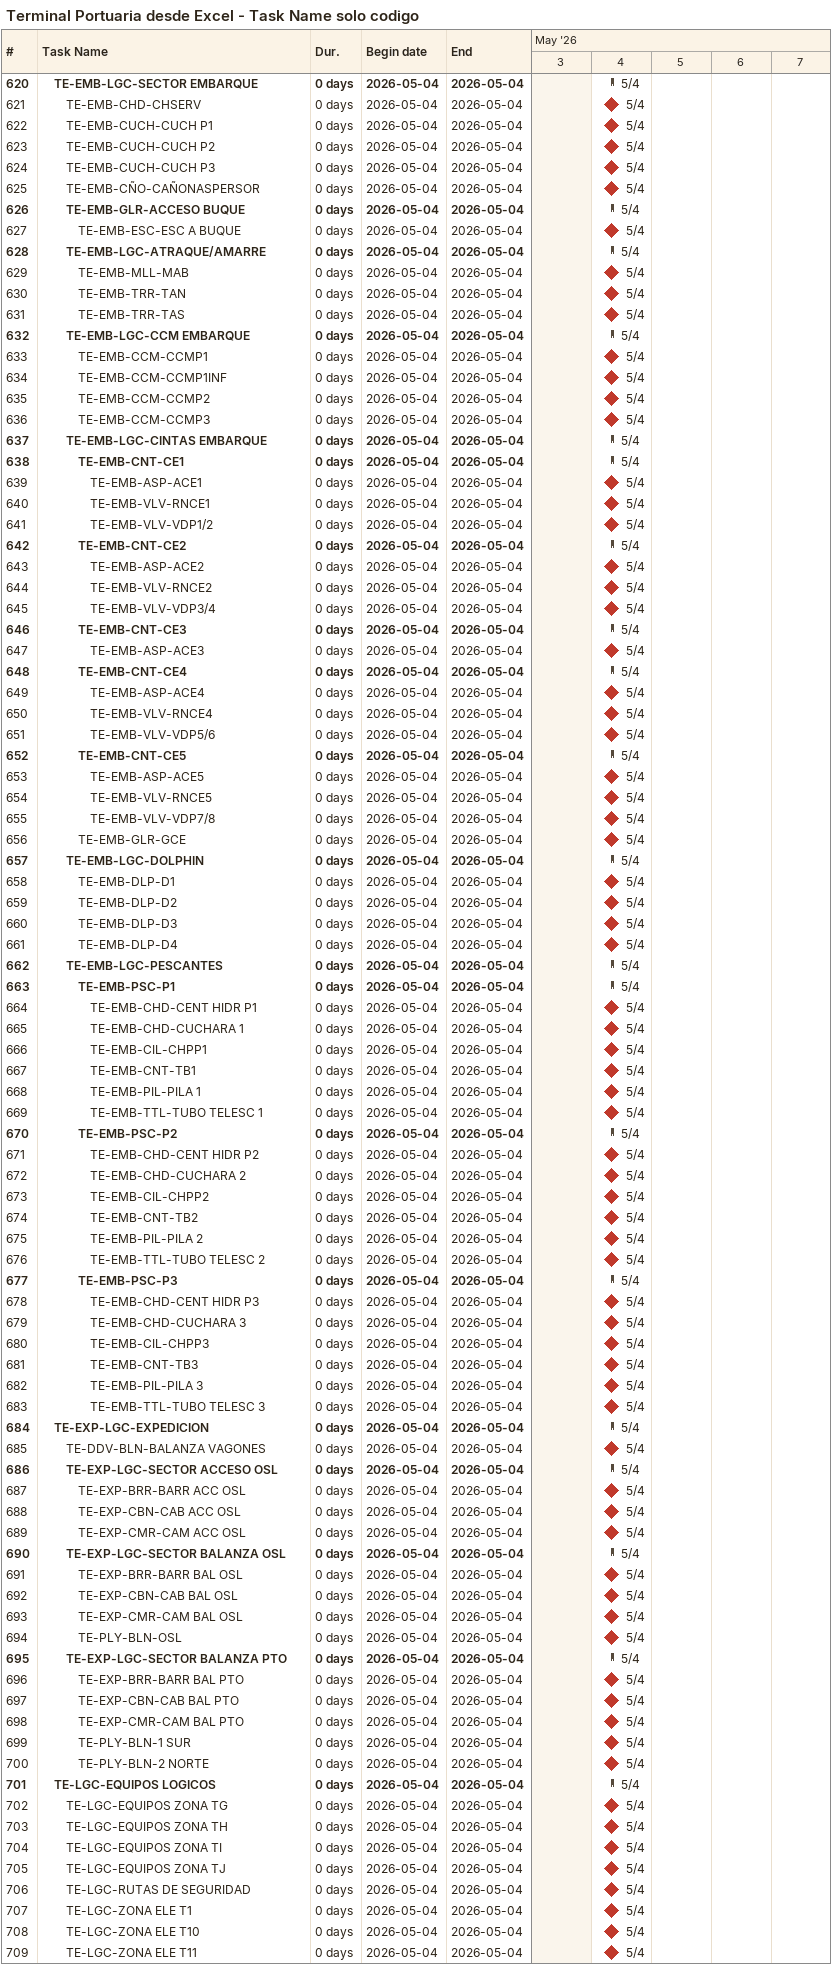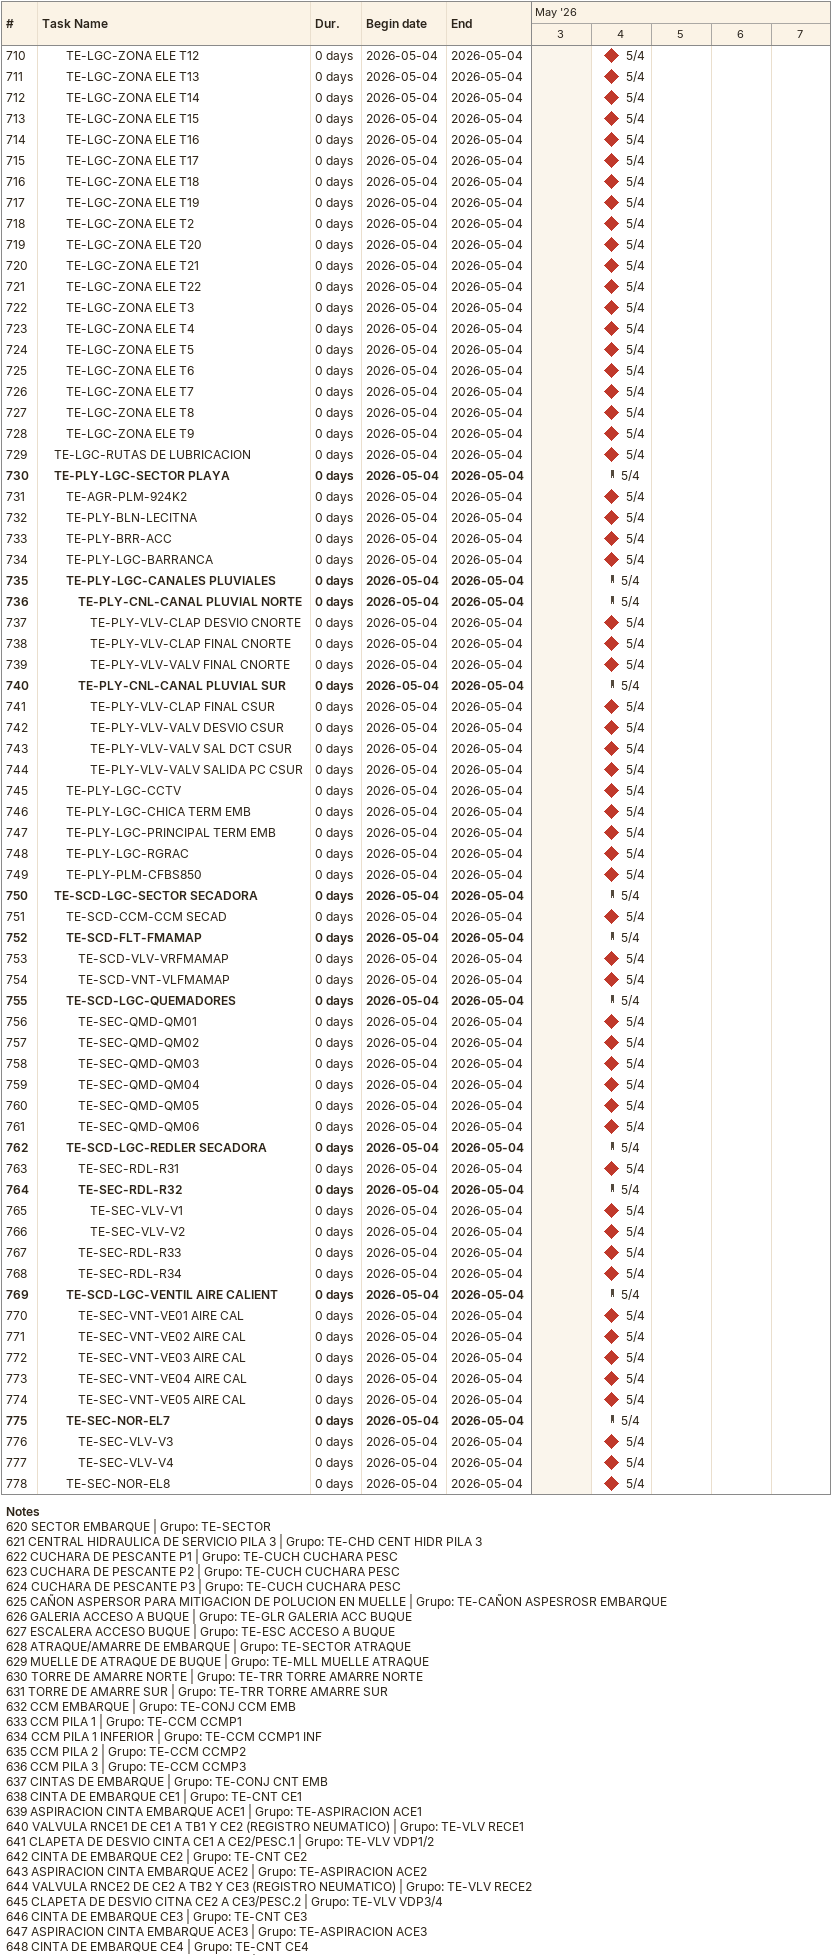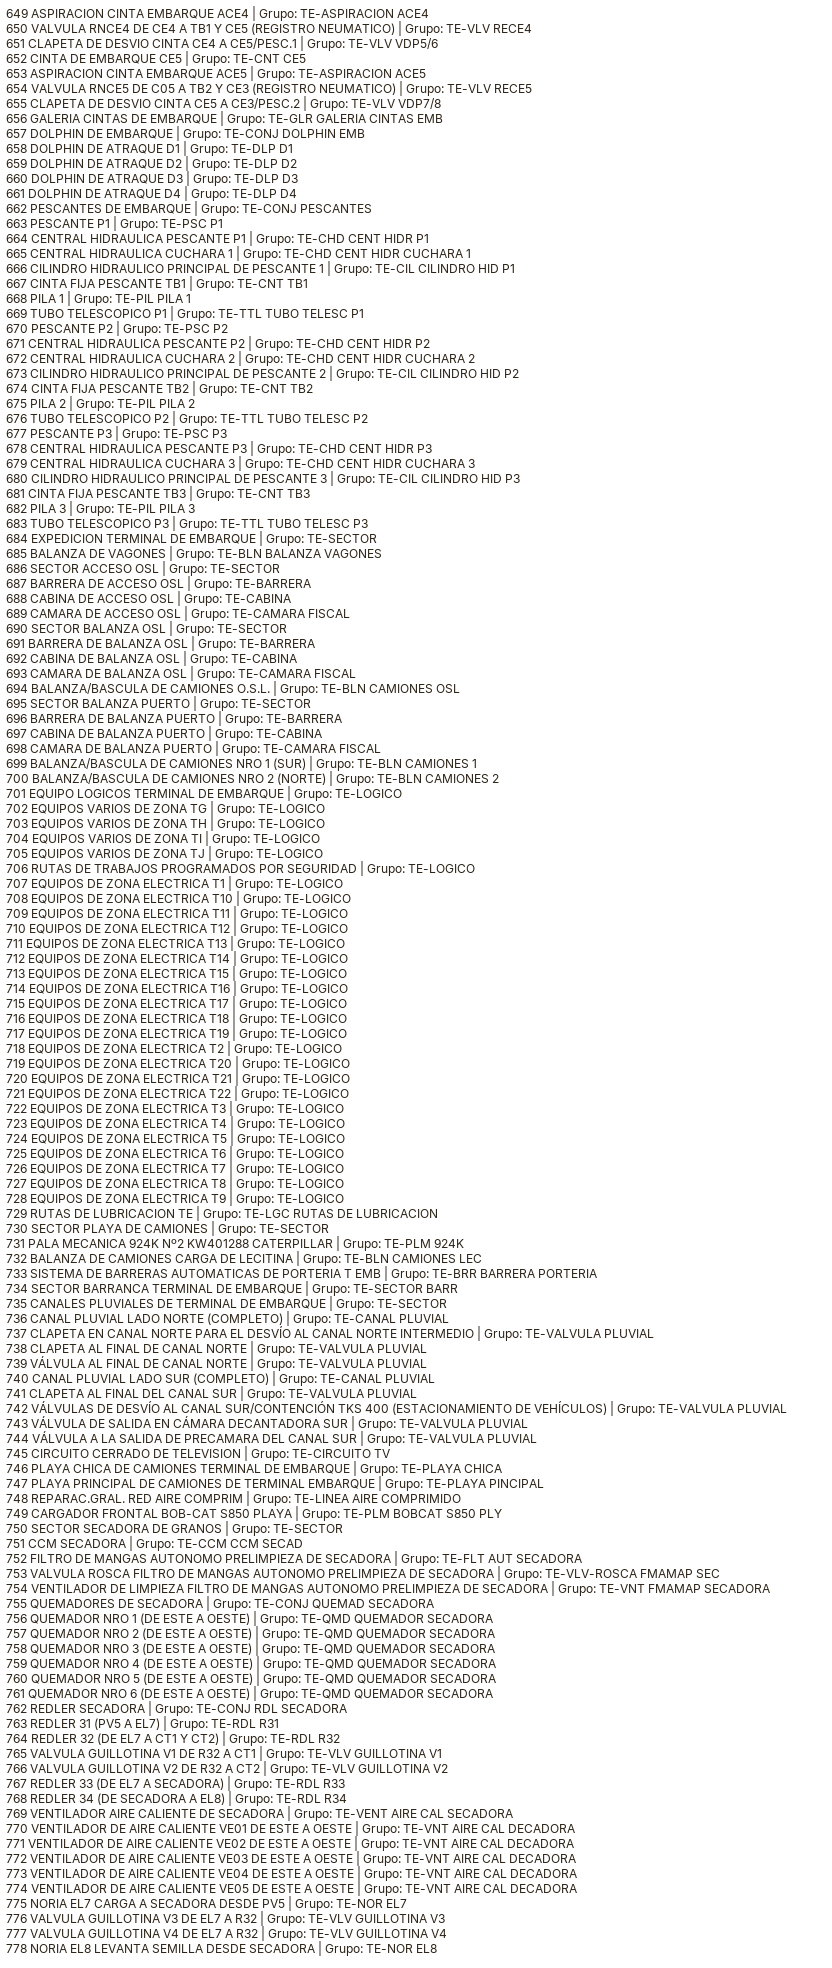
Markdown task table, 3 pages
Terminal Portuaria desde Excel - Task Name solo codigo

| ID | Level | Task | Duration | Start | Finish |
|---|---|---|---|---|---|
| 620 | 2 | **TE-EMB-LGC-SECTOR EMBARQUE** | 0d | 2026-05-04 | 2026-05-04 |
| 621 | 3 | TE-EMB-CHD-CHSERV | 0d | 2026-05-04 | 2026-05-04 |
| 622 | 3 | TE-EMB-CUCH-CUCH P1 | 0d | 2026-05-04 | 2026-05-04 |
| 623 | 3 | TE-EMB-CUCH-CUCH P2 | 0d | 2026-05-04 | 2026-05-04 |
| 624 | 3 | TE-EMB-CUCH-CUCH P3 | 0d | 2026-05-04 | 2026-05-04 |
| 625 | 3 | TE-EMB-CÑO-CAÑONASPERSOR | 0d | 2026-05-04 | 2026-05-04 |
| 626 | 3 | **TE-EMB-GLR-ACCESO BUQUE** | 0d | 2026-05-04 | 2026-05-04 |
| 627 | 4 | TE-EMB-ESC-ESC A BUQUE | 0d | 2026-05-04 | 2026-05-04 |
| 628 | 3 | **TE-EMB-LGC-ATRAQUE/AMARRE** | 0d | 2026-05-04 | 2026-05-04 |
| 629 | 4 | TE-EMB-MLL-MAB | 0d | 2026-05-04 | 2026-05-04 |
| 630 | 4 | TE-EMB-TRR-TAN | 0d | 2026-05-04 | 2026-05-04 |
| 631 | 4 | TE-EMB-TRR-TAS | 0d | 2026-05-04 | 2026-05-04 |
| 632 | 3 | **TE-EMB-LGC-CCM EMBARQUE** | 0d | 2026-05-04 | 2026-05-04 |
| 633 | 4 | TE-EMB-CCM-CCMP1 | 0d | 2026-05-04 | 2026-05-04 |
| 634 | 4 | TE-EMB-CCM-CCMP1INF | 0d | 2026-05-04 | 2026-05-04 |
| 635 | 4 | TE-EMB-CCM-CCMP2 | 0d | 2026-05-04 | 2026-05-04 |
| 636 | 4 | TE-EMB-CCM-CCMP3 | 0d | 2026-05-04 | 2026-05-04 |
| 637 | 3 | **TE-EMB-LGC-CINTAS EMBARQUE** | 0d | 2026-05-04 | 2026-05-04 |
| 638 | 4 | **TE-EMB-CNT-CE1** | 0d | 2026-05-04 | 2026-05-04 |
| 639 | 5 | TE-EMB-ASP-ACE1 | 0d | 2026-05-04 | 2026-05-04 |
| 640 | 5 | TE-EMB-VLV-RNCE1 | 0d | 2026-05-04 | 2026-05-04 |
| 641 | 5 | TE-EMB-VLV-VDP1/2 | 0d | 2026-05-04 | 2026-05-04 |
| 642 | 4 | **TE-EMB-CNT-CE2** | 0d | 2026-05-04 | 2026-05-04 |
| 643 | 5 | TE-EMB-ASP-ACE2 | 0d | 2026-05-04 | 2026-05-04 |
| 644 | 5 | TE-EMB-VLV-RNCE2 | 0d | 2026-05-04 | 2026-05-04 |
| 645 | 5 | TE-EMB-VLV-VDP3/4 | 0d | 2026-05-04 | 2026-05-04 |
| 646 | 4 | **TE-EMB-CNT-CE3** | 0d | 2026-05-04 | 2026-05-04 |
| 647 | 5 | TE-EMB-ASP-ACE3 | 0d | 2026-05-04 | 2026-05-04 |
| 648 | 4 | **TE-EMB-CNT-CE4** | 0d | 2026-05-04 | 2026-05-04 |
| 649 | 5 | TE-EMB-ASP-ACE4 | 0d | 2026-05-04 | 2026-05-04 |
| 650 | 5 | TE-EMB-VLV-RNCE4 | 0d | 2026-05-04 | 2026-05-04 |
| 651 | 5 | TE-EMB-VLV-VDP5/6 | 0d | 2026-05-04 | 2026-05-04 |
| 652 | 4 | **TE-EMB-CNT-CE5** | 0d | 2026-05-04 | 2026-05-04 |
| 653 | 5 | TE-EMB-ASP-ACE5 | 0d | 2026-05-04 | 2026-05-04 |
| 654 | 5 | TE-EMB-VLV-RNCE5 | 0d | 2026-05-04 | 2026-05-04 |
| 655 | 5 | TE-EMB-VLV-VDP7/8 | 0d | 2026-05-04 | 2026-05-04 |
| 656 | 4 | TE-EMB-GLR-GCE | 0d | 2026-05-04 | 2026-05-04 |
| 657 | 3 | **TE-EMB-LGC-DOLPHIN** | 0d | 2026-05-04 | 2026-05-04 |
| 658 | 4 | TE-EMB-DLP-D1 | 0d | 2026-05-04 | 2026-05-04 |
| 659 | 4 | TE-EMB-DLP-D2 | 0d | 2026-05-04 | 2026-05-04 |
| 660 | 4 | TE-EMB-DLP-D3 | 0d | 2026-05-04 | 2026-05-04 |
| 661 | 4 | TE-EMB-DLP-D4 | 0d | 2026-05-04 | 2026-05-04 |
| 662 | 3 | **TE-EMB-LGC-PESCANTES** | 0d | 2026-05-04 | 2026-05-04 |
| 663 | 4 | **TE-EMB-PSC-P1** | 0d | 2026-05-04 | 2026-05-04 |
| 664 | 5 | TE-EMB-CHD-CENT HIDR P1 | 0d | 2026-05-04 | 2026-05-04 |
| 665 | 5 | TE-EMB-CHD-CUCHARA 1 | 0d | 2026-05-04 | 2026-05-04 |
| 666 | 5 | TE-EMB-CIL-CHPP1 | 0d | 2026-05-04 | 2026-05-04 |
| 667 | 5 | TE-EMB-CNT-TB1 | 0d | 2026-05-04 | 2026-05-04 |
| 668 | 5 | TE-EMB-PIL-PILA 1 | 0d | 2026-05-04 | 2026-05-04 |
| 669 | 5 | TE-EMB-TTL-TUBO TELESC 1 | 0d | 2026-05-04 | 2026-05-04 |
| 670 | 4 | **TE-EMB-PSC-P2** | 0d | 2026-05-04 | 2026-05-04 |
| 671 | 5 | TE-EMB-CHD-CENT HIDR P2 | 0d | 2026-05-04 | 2026-05-04 |
| 672 | 5 | TE-EMB-CHD-CUCHARA 2 | 0d | 2026-05-04 | 2026-05-04 |
| 673 | 5 | TE-EMB-CIL-CHPP2 | 0d | 2026-05-04 | 2026-05-04 |
| 674 | 5 | TE-EMB-CNT-TB2 | 0d | 2026-05-04 | 2026-05-04 |
| 675 | 5 | TE-EMB-PIL-PILA 2 | 0d | 2026-05-04 | 2026-05-04 |
| 676 | 5 | TE-EMB-TTL-TUBO TELESC 2 | 0d | 2026-05-04 | 2026-05-04 |
| 677 | 4 | **TE-EMB-PSC-P3** | 0d | 2026-05-04 | 2026-05-04 |
| 678 | 5 | TE-EMB-CHD-CENT HIDR P3 | 0d | 2026-05-04 | 2026-05-04 |
| 679 | 5 | TE-EMB-CHD-CUCHARA 3 | 0d | 2026-05-04 | 2026-05-04 |
| 680 | 5 | TE-EMB-CIL-CHPP3 | 0d | 2026-05-04 | 2026-05-04 |
| 681 | 5 | TE-EMB-CNT-TB3 | 0d | 2026-05-04 | 2026-05-04 |
| 682 | 5 | TE-EMB-PIL-PILA 3 | 0d | 2026-05-04 | 2026-05-04 |
| 683 | 5 | TE-EMB-TTL-TUBO TELESC 3 | 0d | 2026-05-04 | 2026-05-04 |
| 684 | 2 | **TE-EXP-LGC-EXPEDICION** | 0d | 2026-05-04 | 2026-05-04 |
| 685 | 3 | TE-DDV-BLN-BALANZA VAGONES | 0d | 2026-05-04 | 2026-05-04 |
| 686 | 3 | **TE-EXP-LGC-SECTOR ACCESO OSL** | 0d | 2026-05-04 | 2026-05-04 |
| 687 | 4 | TE-EXP-BRR-BARR ACC OSL | 0d | 2026-05-04 | 2026-05-04 |
| 688 | 4 | TE-EXP-CBN-CAB ACC OSL | 0d | 2026-05-04 | 2026-05-04 |
| 689 | 4 | TE-EXP-CMR-CAM ACC OSL | 0d | 2026-05-04 | 2026-05-04 |
| 690 | 3 | **TE-EXP-LGC-SECTOR BALANZA OSL** | 0d | 2026-05-04 | 2026-05-04 |
| 691 | 4 | TE-EXP-BRR-BARR BAL OSL | 0d | 2026-05-04 | 2026-05-04 |
| 692 | 4 | TE-EXP-CBN-CAB BAL OSL | 0d | 2026-05-04 | 2026-05-04 |
| 693 | 4 | TE-EXP-CMR-CAM BAL OSL | 0d | 2026-05-04 | 2026-05-04 |
| 694 | 4 | TE-PLY-BLN-OSL | 0d | 2026-05-04 | 2026-05-04 |
| 695 | 3 | **TE-EXP-LGC-SECTOR BALANZA PTO** | 0d | 2026-05-04 | 2026-05-04 |
| 696 | 4 | TE-EXP-BRR-BARR BAL PTO | 0d | 2026-05-04 | 2026-05-04 |
| 697 | 4 | TE-EXP-CBN-CAB BAL PTO | 0d | 2026-05-04 | 2026-05-04 |
| 698 | 4 | TE-EXP-CMR-CAM BAL PTO | 0d | 2026-05-04 | 2026-05-04 |
| 699 | 4 | TE-PLY-BLN-1 SUR | 0d | 2026-05-04 | 2026-05-04 |
| 700 | 4 | TE-PLY-BLN-2 NORTE | 0d | 2026-05-04 | 2026-05-04 |
| 701 | 2 | **TE-LGC-EQUIPOS LOGICOS** | 0d | 2026-05-04 | 2026-05-04 |
| 702 | 3 | TE-LGC-EQUIPOS ZONA TG | 0d | 2026-05-04 | 2026-05-04 |
| 703 | 3 | TE-LGC-EQUIPOS ZONA TH | 0d | 2026-05-04 | 2026-05-04 |
| 704 | 3 | TE-LGC-EQUIPOS ZONA TI | 0d | 2026-05-04 | 2026-05-04 |
| 705 | 3 | TE-LGC-EQUIPOS ZONA TJ | 0d | 2026-05-04 | 2026-05-04 |
| 706 | 3 | TE-LGC-RUTAS DE SEGURIDAD | 0d | 2026-05-04 | 2026-05-04 |
| 707 | 3 | TE-LGC-ZONA ELE T1 | 0d | 2026-05-04 | 2026-05-04 |
| 708 | 3 | TE-LGC-ZONA ELE T10 | 0d | 2026-05-04 | 2026-05-04 |
| 709 | 3 | TE-LGC-ZONA ELE T11 | 0d | 2026-05-04 | 2026-05-04 |
| 710 | 3 | TE-LGC-ZONA ELE T12 | 0d | 2026-05-04 | 2026-05-04 |
| 711 | 3 | TE-LGC-ZONA ELE T13 | 0d | 2026-05-04 | 2026-05-04 |
| 712 | 3 | TE-LGC-ZONA ELE T14 | 0d | 2026-05-04 | 2026-05-04 |
| 713 | 3 | TE-LGC-ZONA ELE T15 | 0d | 2026-05-04 | 2026-05-04 |
| 714 | 3 | TE-LGC-ZONA ELE T16 | 0d | 2026-05-04 | 2026-05-04 |
| 715 | 3 | TE-LGC-ZONA ELE T17 | 0d | 2026-05-04 | 2026-05-04 |
| 716 | 3 | TE-LGC-ZONA ELE T18 | 0d | 2026-05-04 | 2026-05-04 |
| 717 | 3 | TE-LGC-ZONA ELE T19 | 0d | 2026-05-04 | 2026-05-04 |
| 718 | 3 | TE-LGC-ZONA ELE T2 | 0d | 2026-05-04 | 2026-05-04 |
| 719 | 3 | TE-LGC-ZONA ELE T20 | 0d | 2026-05-04 | 2026-05-04 |
| 720 | 3 | TE-LGC-ZONA ELE T21 | 0d | 2026-05-04 | 2026-05-04 |
| 721 | 3 | TE-LGC-ZONA ELE T22 | 0d | 2026-05-04 | 2026-05-04 |
| 722 | 3 | TE-LGC-ZONA ELE T3 | 0d | 2026-05-04 | 2026-05-04 |
| 723 | 3 | TE-LGC-ZONA ELE T4 | 0d | 2026-05-04 | 2026-05-04 |
| 724 | 3 | TE-LGC-ZONA ELE T5 | 0d | 2026-05-04 | 2026-05-04 |
| 725 | 3 | TE-LGC-ZONA ELE T6 | 0d | 2026-05-04 | 2026-05-04 |
| 726 | 3 | TE-LGC-ZONA ELE T7 | 0d | 2026-05-04 | 2026-05-04 |
| 727 | 3 | TE-LGC-ZONA ELE T8 | 0d | 2026-05-04 | 2026-05-04 |
| 728 | 3 | TE-LGC-ZONA ELE T9 | 0d | 2026-05-04 | 2026-05-04 |
| 729 | 2 | TE-LGC-RUTAS DE LUBRICACION | 0d | 2026-05-04 | 2026-05-04 |
| 730 | 2 | **TE-PLY-LGC-SECTOR PLAYA** | 0d | 2026-05-04 | 2026-05-04 |
| 731 | 3 | TE-AGR-PLM-924K2 | 0d | 2026-05-04 | 2026-05-04 |
| 732 | 3 | TE-PLY-BLN-LECITNA | 0d | 2026-05-04 | 2026-05-04 |
| 733 | 3 | TE-PLY-BRR-ACC | 0d | 2026-05-04 | 2026-05-04 |
| 734 | 3 | TE-PLY-LGC-BARRANCA | 0d | 2026-05-04 | 2026-05-04 |
| 735 | 3 | **TE-PLY-LGC-CANALES PLUVIALES** | 0d | 2026-05-04 | 2026-05-04 |
| 736 | 4 | **TE-PLY-CNL-CANAL PLUVIAL NORTE** | 0d | 2026-05-04 | 2026-05-04 |
| 737 | 5 | TE-PLY-VLV-CLAP DESVIO CNORTE | 0d | 2026-05-04 | 2026-05-04 |
| 738 | 5 | TE-PLY-VLV-CLAP FINAL CNORTE | 0d | 2026-05-04 | 2026-05-04 |
| 739 | 5 | TE-PLY-VLV-VALV FINAL CNORTE | 0d | 2026-05-04 | 2026-05-04 |
| 740 | 4 | **TE-PLY-CNL-CANAL PLUVIAL SUR** | 0d | 2026-05-04 | 2026-05-04 |
| 741 | 5 | TE-PLY-VLV-CLAP FINAL CSUR | 0d | 2026-05-04 | 2026-05-04 |
| 742 | 5 | TE-PLY-VLV-VALV DESVIO CSUR | 0d | 2026-05-04 | 2026-05-04 |
| 743 | 5 | TE-PLY-VLV-VALV SAL DCT CSUR | 0d | 2026-05-04 | 2026-05-04 |
| 744 | 5 | TE-PLY-VLV-VALV SALIDA PC CSUR | 0d | 2026-05-04 | 2026-05-04 |
| 745 | 3 | TE-PLY-LGC-CCTV | 0d | 2026-05-04 | 2026-05-04 |
| 746 | 3 | TE-PLY-LGC-CHICA TERM EMB | 0d | 2026-05-04 | 2026-05-04 |
| 747 | 3 | TE-PLY-LGC-PRINCIPAL TERM EMB | 0d | 2026-05-04 | 2026-05-04 |
| 748 | 3 | TE-PLY-LGC-RGRAC | 0d | 2026-05-04 | 2026-05-04 |
| 749 | 3 | TE-PLY-PLM-CFBS850 | 0d | 2026-05-04 | 2026-05-04 |
| 750 | 2 | **TE-SCD-LGC-SECTOR SECADORA** | 0d | 2026-05-04 | 2026-05-04 |
| 751 | 3 | TE-SCD-CCM-CCM SECAD | 0d | 2026-05-04 | 2026-05-04 |
| 752 | 3 | **TE-SCD-FLT-FMAMAP** | 0d | 2026-05-04 | 2026-05-04 |
| 753 | 4 | TE-SCD-VLV-VRFMAMAP | 0d | 2026-05-04 | 2026-05-04 |
| 754 | 4 | TE-SCD-VNT-VLFMAMAP | 0d | 2026-05-04 | 2026-05-04 |
| 755 | 3 | **TE-SCD-LGC-QUEMADORES** | 0d | 2026-05-04 | 2026-05-04 |
| 756 | 4 | TE-SEC-QMD-QM01 | 0d | 2026-05-04 | 2026-05-04 |
| 757 | 4 | TE-SEC-QMD-QM02 | 0d | 2026-05-04 | 2026-05-04 |
| 758 | 4 | TE-SEC-QMD-QM03 | 0d | 2026-05-04 | 2026-05-04 |
| 759 | 4 | TE-SEC-QMD-QM04 | 0d | 2026-05-04 | 2026-05-04 |
| 760 | 4 | TE-SEC-QMD-QM05 | 0d | 2026-05-04 | 2026-05-04 |
| 761 | 4 | TE-SEC-QMD-QM06 | 0d | 2026-05-04 | 2026-05-04 |
| 762 | 3 | **TE-SCD-LGC-REDLER SECADORA** | 0d | 2026-05-04 | 2026-05-04 |
| 763 | 4 | TE-SEC-RDL-R31 | 0d | 2026-05-04 | 2026-05-04 |
| 764 | 4 | **TE-SEC-RDL-R32** | 0d | 2026-05-04 | 2026-05-04 |
| 765 | 5 | TE-SEC-VLV-V1 | 0d | 2026-05-04 | 2026-05-04 |
| 766 | 5 | TE-SEC-VLV-V2 | 0d | 2026-05-04 | 2026-05-04 |
| 767 | 4 | TE-SEC-RDL-R33 | 0d | 2026-05-04 | 2026-05-04 |
| 768 | 4 | TE-SEC-RDL-R34 | 0d | 2026-05-04 | 2026-05-04 |
| 769 | 3 | **TE-SCD-LGC-VENTIL AIRE CALIENT** | 0d | 2026-05-04 | 2026-05-04 |
| 770 | 4 | TE-SEC-VNT-VE01 AIRE CAL | 0d | 2026-05-04 | 2026-05-04 |
| 771 | 4 | TE-SEC-VNT-VE02 AIRE CAL | 0d | 2026-05-04 | 2026-05-04 |
| 772 | 4 | TE-SEC-VNT-VE03 AIRE CAL | 0d | 2026-05-04 | 2026-05-04 |
| 773 | 4 | TE-SEC-VNT-VE04 AIRE CAL | 0d | 2026-05-04 | 2026-05-04 |
| 774 | 4 | TE-SEC-VNT-VE05 AIRE CAL | 0d | 2026-05-04 | 2026-05-04 |
| 775 | 3 | **TE-SEC-NOR-EL7** | 0d | 2026-05-04 | 2026-05-04 |
| 776 | 4 | TE-SEC-VLV-V3 | 0d | 2026-05-04 | 2026-05-04 |
| 777 | 4 | TE-SEC-VLV-V4 | 0d | 2026-05-04 | 2026-05-04 |
| 778 | 3 | TE-SEC-NOR-EL8 | 0d | 2026-05-04 | 2026-05-04 |

Notes
- 620: SECTOR EMBARQUE | Grupo: TE-SECTOR
- 621: CENTRAL HIDRAULICA DE SERVICIO PILA 3 | Grupo: TE-CHD CENT HIDR PILA 3
- 622: CUCHARA DE PESCANTE P1 | Grupo: TE-CUCH CUCHARA PESC
- 623: CUCHARA DE PESCANTE P2 | Grupo: TE-CUCH CUCHARA PESC
- 624: CUCHARA DE PESCANTE P3 | Grupo: TE-CUCH CUCHARA PESC
- 625: CAÑON ASPERSOR PARA MITIGACION DE POLUCION EN MUELLE | Grupo: TE-CAÑON ASPESROSR EMBARQUE
- 626: GALERIA ACCESO A BUQUE | Grupo: TE-GLR GALERIA ACC BUQUE
- 627: ESCALERA ACCESO BUQUE | Grupo: TE-ESC ACCESO A BUQUE
- 628: ATRAQUE/AMARRE DE EMBARQUE | Grupo: TE-SECTOR ATRAQUE
- 629: MUELLE DE ATRAQUE DE BUQUE | Grupo: TE-MLL MUELLE ATRAQUE
- 630: TORRE DE AMARRE NORTE | Grupo: TE-TRR TORRE AMARRE NORTE
- 631: TORRE DE AMARRE SUR | Grupo: TE-TRR TORRE AMARRE SUR
- 632: CCM EMBARQUE | Grupo: TE-CONJ CCM EMB
- 633: CCM PILA 1 | Grupo: TE-CCM CCMP1
- 634: CCM PILA 1 INFERIOR | Grupo: TE-CCM CCMP1 INF
- 635: CCM PILA 2 | Grupo: TE-CCM CCMP2
- 636: CCM PILA 3 | Grupo: TE-CCM CCMP3
- 637: CINTAS DE EMBARQUE | Grupo: TE-CONJ CNT EMB
- 638: CINTA DE EMBARQUE CE1 | Grupo: TE-CNT CE1
- 639: ASPIRACION CINTA EMBARQUE ACE1 | Grupo: TE-ASPIRACION ACE1
- 640: VALVULA RNCE1 DE CE1 A TB1 Y CE2 (REGISTRO NEUMATICO) | Grupo: TE-VLV RECE1
- 641: CLAPETA DE DESVIO CINTA CE1 A CE2/PESC.1 | Grupo: TE-VLV VDP1/2
- 642: CINTA DE EMBARQUE CE2 | Grupo: TE-CNT CE2
- 643: ASPIRACION CINTA EMBARQUE ACE2 | Grupo: TE-ASPIRACION ACE2
- 644: VALVULA RNCE2 DE CE2 A TB2 Y CE3 (REGISTRO NEUMATICO) | Grupo: TE-VLV RECE2
- 645: CLAPETA DE DESVIO CITNA CE2 A CE3/PESC.2 | Grupo: TE-VLV VDP3/4
- 646: CINTA DE EMBARQUE CE3 | Grupo: TE-CNT CE3
- 647: ASPIRACION CINTA EMBARQUE ACE3 | Grupo: TE-ASPIRACION ACE3
- 648: CINTA DE EMBARQUE CE4 | Grupo: TE-CNT CE4
- 649: ASPIRACION CINTA EMBARQUE ACE4 | Grupo: TE-ASPIRACION ACE4
- 650: VALVULA RNCE4 DE CE4 A TB1 Y CE5 (REGISTRO NEUMATICO) | Grupo: TE-VLV RECE4
- 651: CLAPETA DE DESVIO CINTA CE4 A CE5/PESC.1 | Grupo: TE-VLV VDP5/6
- 652: CINTA DE EMBARQUE CE5 | Grupo: TE-CNT CE5
- 653: ASPIRACION CINTA EMBARQUE ACE5 | Grupo: TE-ASPIRACION ACE5
- 654: VALVULA RNCE5 DE C05 A TB2 Y CE3 (REGISTRO NEUMATICO) | Grupo: TE-VLV RECE5
- 655: CLAPETA DE DESVIO CINTA CE5 A CE3/PESC.2 | Grupo: TE-VLV VDP7/8
- 656: GALERIA CINTAS DE EMBARQUE | Grupo: TE-GLR GALERIA CINTAS EMB
- 657: DOLPHIN DE EMBARQUE | Grupo: TE-CONJ DOLPHIN EMB
- 658: DOLPHIN DE ATRAQUE D1 | Grupo: TE-DLP D1
- 659: DOLPHIN DE ATRAQUE D2 | Grupo: TE-DLP D2
- 660: DOLPHIN DE ATRAQUE D3 | Grupo: TE-DLP D3
- 661: DOLPHIN DE ATRAQUE D4 | Grupo: TE-DLP D4
- 662: PESCANTES DE EMBARQUE | Grupo: TE-CONJ PESCANTES
- 663: PESCANTE P1 | Grupo: TE-PSC P1
- 664: CENTRAL HIDRAULICA PESCANTE P1 | Grupo: TE-CHD CENT HIDR P1
- 665: CENTRAL HIDRAULICA CUCHARA 1 | Grupo: TE-CHD CENT HIDR CUCHARA 1
- 666: CILINDRO HIDRAULICO PRINCIPAL DE PESCANTE 1 | Grupo: TE-CIL CILINDRO HID P1
- 667: CINTA FIJA PESCANTE TB1 | Grupo: TE-CNT TB1
- 668: PILA 1 | Grupo: TE-PIL PILA 1
- 669: TUBO TELESCOPICO P1 | Grupo: TE-TTL TUBO TELESC P1
- 670: PESCANTE P2 | Grupo: TE-PSC P2
- 671: CENTRAL HIDRAULICA PESCANTE P2 | Grupo: TE-CHD CENT HIDR P2
- 672: CENTRAL HIDRAULICA CUCHARA 2 | Grupo: TE-CHD CENT HIDR CUCHARA 2
- 673: CILINDRO HIDRAULICO PRINCIPAL DE PESCANTE 2 | Grupo: TE-CIL CILINDRO HID P2
- 674: CINTA FIJA PESCANTE TB2 | Grupo: TE-CNT TB2
- 675: PILA 2 | Grupo: TE-PIL PILA 2
- 676: TUBO TELESCOPICO P2 | Grupo: TE-TTL TUBO TELESC P2
- 677: PESCANTE P3 | Grupo: TE-PSC P3
- 678: CENTRAL HIDRAULICA PESCANTE P3 | Grupo: TE-CHD CENT HIDR P3
- 679: CENTRAL HIDRAULICA CUCHARA 3 | Grupo: TE-CHD CENT HIDR CUCHARA 3
- 680: CILINDRO HIDRAULICO PRINCIPAL DE PESCANTE 3 | Grupo: TE-CIL CILINDRO HID P3
- 681: CINTA FIJA PESCANTE TB3 | Grupo: TE-CNT TB3
- 682: PILA 3 | Grupo: TE-PIL PILA 3
- 683: TUBO TELESCOPICO P3 | Grupo: TE-TTL TUBO TELESC P3
- 684: EXPEDICION TERMINAL DE EMBARQUE | Grupo: TE-SECTOR
- 685: BALANZA DE VAGONES | Grupo: TE-BLN BALANZA VAGONES
- 686: SECTOR ACCESO OSL | Grupo: TE-SECTOR
- 687: BARRERA DE ACCESO OSL | Grupo: TE-BARRERA
- 688: CABINA DE ACCESO OSL | Grupo: TE-CABINA
- 689: CAMARA DE ACCESO OSL | Grupo: TE-CAMARA FISCAL
- 690: SECTOR BALANZA OSL | Grupo: TE-SECTOR
- 691: BARRERA DE BALANZA OSL | Grupo: TE-BARRERA
- 692: CABINA DE BALANZA OSL | Grupo: TE-CABINA
- 693: CAMARA DE BALANZA OSL | Grupo: TE-CAMARA FISCAL
- 694: BALANZA/BASCULA DE CAMIONES O.S.L. | Grupo: TE-BLN CAMIONES OSL
- 695: SECTOR BALANZA PUERTO | Grupo: TE-SECTOR
- 696: BARRERA DE BALANZA PUERTO | Grupo: TE-BARRERA
- 697: CABINA DE BALANZA PUERTO | Grupo: TE-CABINA
- 698: CAMARA DE BALANZA PUERTO | Grupo: TE-CAMARA FISCAL
- 699: BALANZA/BASCULA DE CAMIONES NRO 1 (SUR) | Grupo: TE-BLN CAMIONES 1
- 700: BALANZA/BASCULA DE CAMIONES NRO 2 (NORTE) | Grupo: TE-BLN CAMIONES 2
- 701: EQUIPO LOGICOS TERMINAL DE EMBARQUE | Grupo: TE-LOGICO
- 702: EQUIPOS VARIOS DE ZONA TG | Grupo: TE-LOGICO
- 703: EQUIPOS VARIOS DE ZONA TH | Grupo: TE-LOGICO
- 704: EQUIPOS VARIOS DE ZONA TI | Grupo: TE-LOGICO
- 705: EQUIPOS VARIOS DE ZONA TJ | Grupo: TE-LOGICO
- 706: RUTAS DE TRABAJOS PROGRAMADOS POR SEGURIDAD | Grupo: TE-LOGICO
- 707: EQUIPOS DE ZONA ELECTRICA T1 | Grupo: TE-LOGICO
- 708: EQUIPOS DE ZONA ELECTRICA T10 | Grupo: TE-LOGICO
- 709: EQUIPOS DE ZONA ELECTRICA T11 | Grupo: TE-LOGICO
- 710: EQUIPOS DE ZONA ELECTRICA T12 | Grupo: TE-LOGICO
- 711: EQUIPOS DE ZONA ELECTRICA T13 | Grupo: TE-LOGICO
- 712: EQUIPOS DE ZONA ELECTRICA T14 | Grupo: TE-LOGICO
- 713: EQUIPOS DE ZONA ELECTRICA T15 | Grupo: TE-LOGICO
- 714: EQUIPOS DE ZONA ELECTRICA T16 | Grupo: TE-LOGICO
- 715: EQUIPOS DE ZONA ELECTRICA T17 | Grupo: TE-LOGICO
- 716: EQUIPOS DE ZONA ELECTRICA T18 | Grupo: TE-LOGICO
- 717: EQUIPOS DE ZONA ELECTRICA T19 | Grupo: TE-LOGICO
- 718: EQUIPOS DE ZONA ELECTRICA T2 | Grupo: TE-LOGICO
- 719: EQUIPOS DE ZONA ELECTRICA T20 | Grupo: TE-LOGICO
- 720: EQUIPOS DE ZONA ELECTRICA T21 | Grupo: TE-LOGICO
- 721: EQUIPOS DE ZONA ELECTRICA T22 | Grupo: TE-LOGICO
- 722: EQUIPOS DE ZONA ELECTRICA T3 | Grupo: TE-LOGICO
- 723: EQUIPOS DE ZONA ELECTRICA T4 | Grupo: TE-LOGICO
- 724: EQUIPOS DE ZONA ELECTRICA T5 | Grupo: TE-LOGICO
- 725: EQUIPOS DE ZONA ELECTRICA T6 | Grupo: TE-LOGICO
- 726: EQUIPOS DE ZONA ELECTRICA T7 | Grupo: TE-LOGICO
- 727: EQUIPOS DE ZONA ELECTRICA T8 | Grupo: TE-LOGICO
- 728: EQUIPOS DE ZONA ELECTRICA T9 | Grupo: TE-LOGICO
- 729: RUTAS DE LUBRICACION TE | Grupo: TE-LGC RUTAS DE LUBRICACION
- 730: SECTOR PLAYA DE CAMIONES | Grupo: TE-SECTOR
- 731: PALA MECANICA 924K Nº2 KW401288 CATERPILLAR | Grupo: TE-PLM 924K
- 732: BALANZA DE CAMIONES CARGA DE LECITINA | Grupo: TE-BLN CAMIONES LEC
- 733: SISTEMA DE BARRERAS AUTOMATICAS DE PORTERIA T EMB | Grupo: TE-BRR BARRERA PORTERIA
- 734: SECTOR BARRANCA TERMINAL DE EMBARQUE | Grupo: TE-SECTOR BARR
- 735: CANALES PLUVIALES DE TERMINAL DE EMBARQUE | Grupo: TE-SECTOR
- 736: CANAL PLUVIAL LADO NORTE (COMPLETO) | Grupo: TE-CANAL PLUVIAL
- 737: CLAPETA EN CANAL NORTE PARA EL DESVÍO AL CANAL NORTE INTERMEDIO | Grupo: TE-VALVULA PLUVIAL
- 738: CLAPETA AL FINAL DE CANAL NORTE | Grupo: TE-VALVULA PLUVIAL
- 739: VÁLVULA AL FINAL DE CANAL NORTE | Grupo: TE-VALVULA PLUVIAL
- 740: CANAL PLUVIAL LADO SUR (COMPLETO) | Grupo: TE-CANAL PLUVIAL
- 741: CLAPETA AL FINAL DEL CANAL SUR | Grupo: TE-VALVULA PLUVIAL
- 742: VÁLVULAS DE DESVÍO AL CANAL SUR/CONTENCIÓN TKS 400 (ESTACIONAMIENTO DE VEHÍCULOS) | Grupo: TE-VALVULA PLUVIAL
- 743: VÁLVULA DE SALIDA EN CÁMARA DECANTADORA SUR | Grupo: TE-VALVULA PLUVIAL
- 744: VÁLVULA A LA SALIDA DE PRECAMARA DEL CANAL SUR | Grupo: TE-VALVULA PLUVIAL
- 745: CIRCUITO CERRADO DE TELEVISION | Grupo: TE-CIRCUITO TV
- 746: PLAYA CHICA DE CAMIONES TERMINAL DE EMBARQUE | Grupo: TE-PLAYA CHICA
- 747: PLAYA PRINCIPAL DE CAMIONES DE TERMINAL EMBARQUE | Grupo: TE-PLAYA PINCIPAL
- 748: REPARAC.GRAL. RED AIRE COMPRIM | Grupo: TE-LINEA AIRE COMPRIMIDO
- 749: CARGADOR FRONTAL BOB-CAT S850 PLAYA | Grupo: TE-PLM BOBCAT S850 PLY
- 750: SECTOR SECADORA DE GRANOS | Grupo: TE-SECTOR
- 751: CCM SECADORA | Grupo: TE-CCM CCM SECAD
- 752: FILTRO DE MANGAS AUTONOMO PRELIMPIEZA DE SECADORA | Grupo: TE-FLT AUT SECADORA
- 753: VALVULA ROSCA FILTRO DE MANGAS AUTONOMO PRELIMPIEZA DE SECADORA | Grupo: TE-VLV-ROSCA FMAMAP SEC
- 754: VENTILADOR DE LIMPIEZA FILTRO DE MANGAS AUTONOMO PRELIMPIEZA DE SECADORA | Grupo: TE-VNT FMAMAP SECADORA
- 755: QUEMADORES DE SECADORA | Grupo: TE-CONJ QUEMAD SECADORA
- 756: QUEMADOR NRO 1 (DE ESTE A OESTE) | Grupo: TE-QMD QUEMADOR SECADORA
- 757: QUEMADOR NRO 2 (DE ESTE A OESTE) | Grupo: TE-QMD QUEMADOR SECADORA
- 758: QUEMADOR NRO 3 (DE ESTE A OESTE) | Grupo: TE-QMD QUEMADOR SECADORA
- 759: QUEMADOR NRO 4 (DE ESTE A OESTE) | Grupo: TE-QMD QUEMADOR SECADORA
- 760: QUEMADOR NRO 5 (DE ESTE A OESTE) | Grupo: TE-QMD QUEMADOR SECADORA
- 761: QUEMADOR NRO 6 (DE ESTE A OESTE) | Grupo: TE-QMD QUEMADOR SECADORA
- 762: REDLER SECADORA | Grupo: TE-CONJ RDL SECADORA
- 763: REDLER 31 (PV5 A EL7) | Grupo: TE-RDL R31
- 764: REDLER 32 (DE EL7 A CT1 Y CT2) | Grupo: TE-RDL R32
- 765: VALVULA GUILLOTINA V1 DE R32 A CT1 | Grupo: TE-VLV GUILLOTINA V1
- 766: VALVULA GUILLOTINA V2 DE R32 A CT2 | Grupo: TE-VLV GUILLOTINA V2
- 767: REDLER 33 (DE EL7 A SECADORA) | Grupo: TE-RDL R33
- 768: REDLER 34 (DE SECADORA A EL8) | Grupo: TE-RDL R34
- 769: VENTILADOR AIRE CALIENTE DE SECADORA | Grupo: TE-VENT AIRE CAL SECADORA
- 770: VENTILADOR DE AIRE CALIENTE VE01 DE ESTE A OESTE | Grupo: TE-VNT AIRE CAL DECADORA
- 771: VENTILADOR DE AIRE CALIENTE VE02 DE ESTE A OESTE | Grupo: TE-VNT AIRE CAL DECADORA
- 772: VENTILADOR DE AIRE CALIENTE VE03 DE ESTE A OESTE | Grupo: TE-VNT AIRE CAL DECADORA
- 773: VENTILADOR DE AIRE CALIENTE VE04 DE ESTE A OESTE | Grupo: TE-VNT AIRE CAL DECADORA
- 774: VENTILADOR DE AIRE CALIENTE VE05 DE ESTE A OESTE | Grupo: TE-VNT AIRE CAL DECADORA
- 775: NORIA EL7 CARGA A SECADORA DESDE PV5 | Grupo: TE-NOR EL7
- 776: VALVULA GUILLOTINA V3 DE EL7 A R32 | Grupo: TE-VLV GUILLOTINA V3
- 777: VALVULA GUILLOTINA V4 DE EL7 A R32 | Grupo: TE-VLV GUILLOTINA V4
- 778: NORIA EL8 LEVANTA SEMILLA DESDE SECADORA | Grupo: TE-NOR EL8
